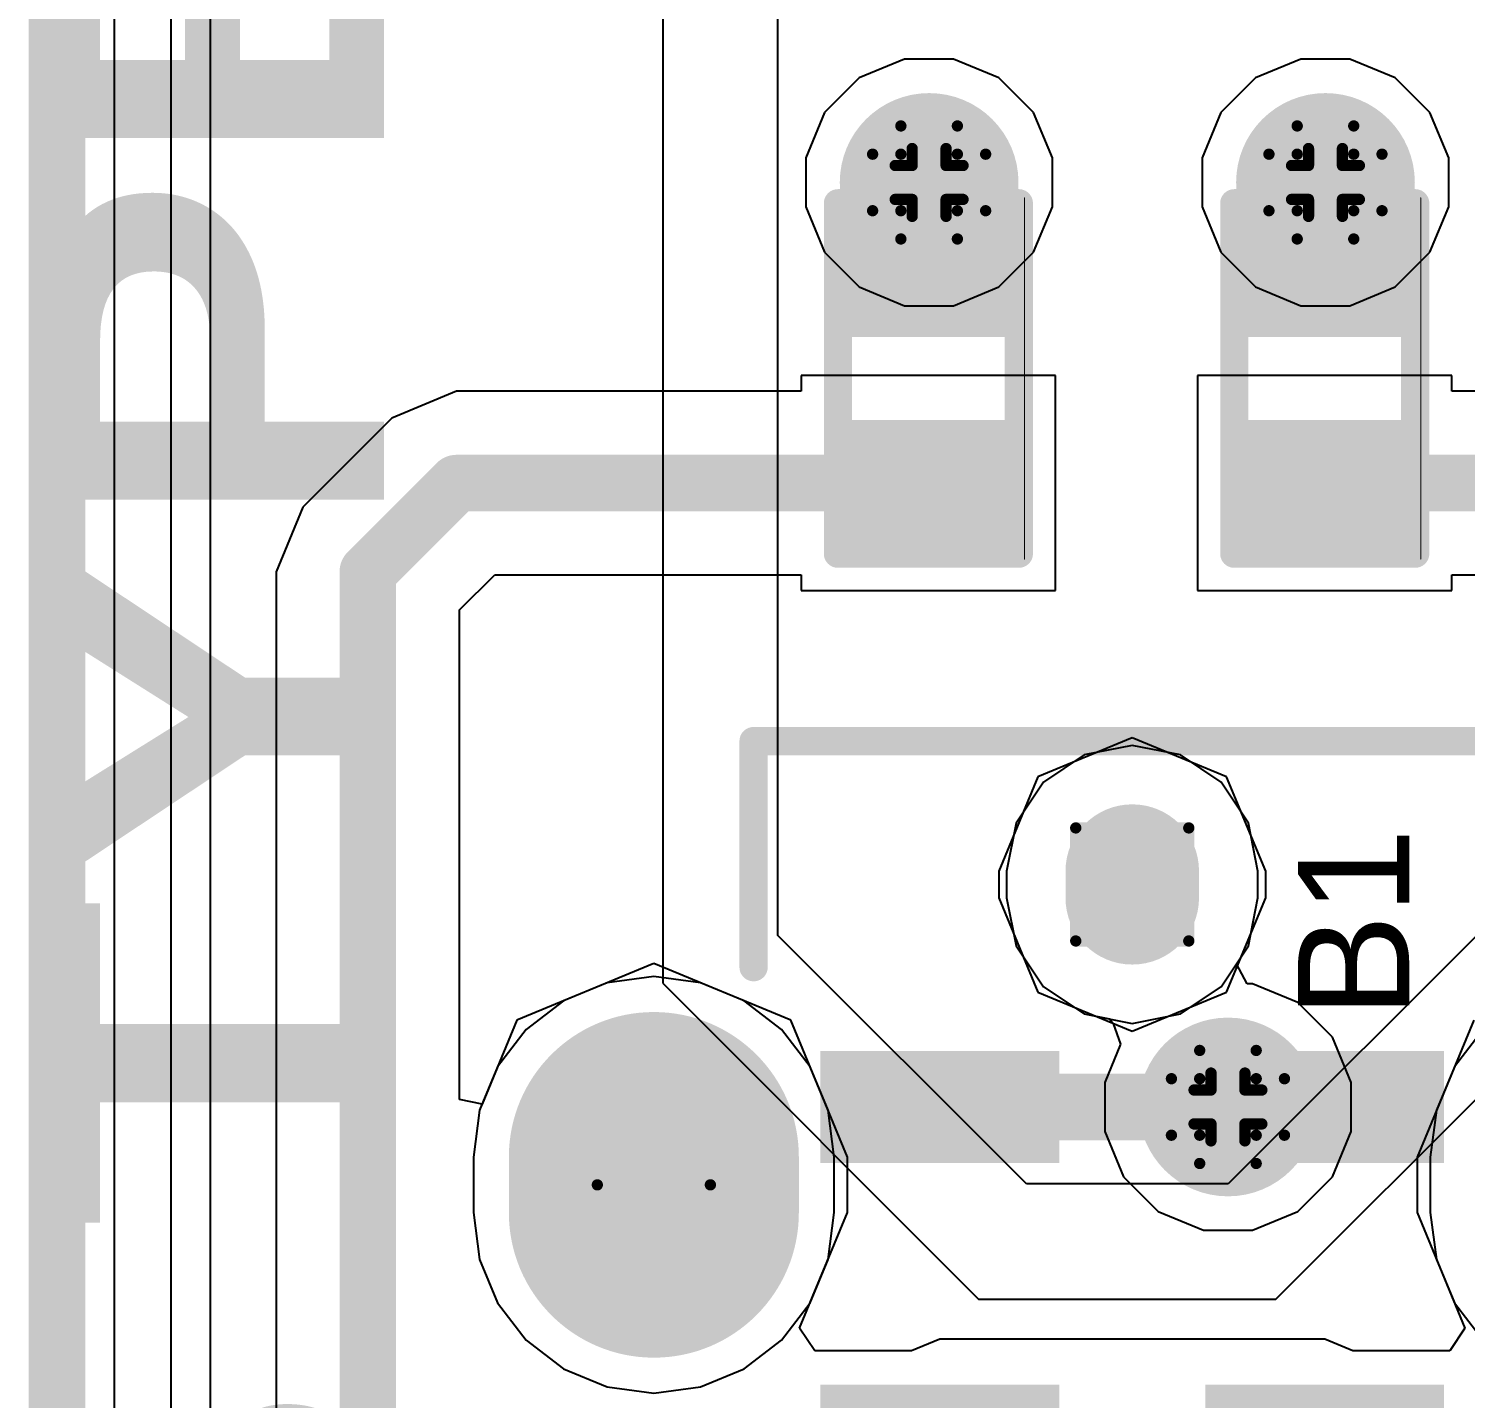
# Model space of a CAD drawing. Header units: inches. Extents: x -4 to 5258, y -4 to 5281.
# Drawn here: x -4.14 to 2.32, y 25.57 to 31.72 of the extents above; entities that cross this region are included whole.
import ezdxf

# ---------------------------------------------------------------- set-up
doc = ezdxf.new("R2010")
doc.units = ezdxf.units.IN
for name, color, linetype in [('Board Outline', 216, 'Continuous'), ('Bottom Layer', 5, 'Continuous'), ('Bottom Solder', 6, 'Continuous'), ('Drill Drawing', 1, 'Continuous'), ('Layer 1', 16, 'Continuous'), ('Layer 2', 76, 'Continuous'), ('Multi-Layer', 9, 'Continuous'), ('Pad Holes', 156, 'Continuous'), ('Top Layer', 1, 'Continuous'), ('Top Overlay', 2, 'Continuous'), ('Top Paste', 8, 'Continuous'), ('Top Solder', 216, 'Continuous'), ('Via Holes', 16, 'Continuous')]:
    doc.layers.add(name, color=color, linetype=linetype)
doc.styles.add('Arial', font='', dxfattribs={"height": 0.2})
doc.styles.add('Arial Black_Bold', font='', dxfattribs={"height": 0.2})
doc.styles.get('Arial').set_extended_font_data('Arial')
doc.styles.get('Arial Black_Bold').set_extended_font_data('Arial Black', bold=True)

# ---------------------------------------------------------------- blocks, each defined once
blk = doc.blocks.new('R___0402_87')
at = {"layer": 'Top Layer'}
for points in [[(-0.6985, -0.3175), (-0.6985, 0.3175), (-0.2413, 0.3175), (-0.2413, -0.3175)], [(0.2413, -0.3175), (0.2413, 0.3175), (0.6985, 0.3175), (0.6985, -0.3175)]]:
    blk.add_hatch(color=1, dxfattribs=at).paths.add_polyline_path(points)
at = {"layer": 'Top Paste'}
for points in [[(-0.6985, -0.3175), (-0.6985, 0.3175), (-0.2413, 0.3175), (-0.2413, -0.3175)], [(0.2413, -0.3175), (0.2413, 0.3175), (0.6985, 0.3175), (0.6985, -0.3175)]]:
    blk.add_hatch(color=8, dxfattribs=at).paths.add_polyline_path(points)
at = {"layer": 'Top Solder'}
for points in [[(-0.7535, -0.3725), (-0.7535, 0.3725), (-0.1863, 0.3725), (-0.1863, -0.3725)], [(0.1863, -0.3725), (0.1863, 0.3725), (0.7535, 0.3725), (0.7535, -0.3725)]]:
    blk.add_hatch(color=216, dxfattribs=at).paths.add_polyline_path(points)
at = {"layer": 'Top Overlay'}
for points in [[(-0.7874, 0.4064, 0.127, 0.127, 0), (-0.7874, -0.4064, 0.127, 0.127, 0)], [(-0.7874, 0.4064, 0.127, 0.127, 0), (0.7874, 0.4064, 0.127, 0.127, 0)], [(0.7874, 0.4064, 0.127, 0.127, 0), (0.7874, -0.4064, 0.127, 0.127, 0)], [(-0.7874, -0.4064, 0.127, 0.127, 0), (0.7874, -0.4064, 0.127, 0.127, 0)], [(-0.8128, -0.4318, 0.00323, 0.00323, 0), (0.8128, -0.4318, 0.00323, 0.00323, 0)]]:
    blk.add_lwpolyline(points, format="xyseb", dxfattribs=at)
for points in [[(-0.8191, 0.4064, 0.0635, 0.0635, 1), (-0.7556, 0.4064, 0.0635, 0.0635, 1)], [(-0.8191, 0.4064, 0.0635, 0.0635, 1), (-0.7556, 0.4064, 0.0635, 0.0635, 1)], [(0.7556, 0.4064, 0.0635, 0.0635, 1), (0.8191, 0.4064, 0.0635, 0.0635, 1)], [(0.7556, 0.4064, 0.0635, 0.0635, 1), (0.8191, 0.4064, 0.0635, 0.0635, 1)], [(-0.8191, -0.4064, 0.0635, 0.0635, 1), (-0.7556, -0.4064, 0.0635, 0.0635, 1)], [(-0.8191, -0.4064, 0.0635, 0.0635, 1), (-0.7556, -0.4064, 0.0635, 0.0635, 1)], [(0.7556, -0.4064, 0.0635, 0.0635, 1), (0.8191, -0.4064, 0.0635, 0.0635, 1)], [(0.7556, -0.4064, 0.0635, 0.0635, 1), (0.8191, -0.4064, 0.0635, 0.0635, 1)], [(-0.8136, -0.4318, 0.00161, 0.00161, 1), (-0.812, -0.4318, 0.00161, 0.00161, 1)], [(0.812, -0.4318, 0.00161, 0.00161, 1), (0.8136, -0.4318, 0.00161, 0.00161, 1)]]:
    blk.add_lwpolyline(points, format="xyseb", close=True, dxfattribs=at)
blk = doc.blocks.new('R___0402_88')
at = {"layer": 'Top Layer'}
for points in [[(-0.6985, -0.3175), (-0.6985, 0.3175), (-0.2413, 0.3175), (-0.2413, -0.3175)], [(0.2413, -0.3175), (0.2413, 0.3175), (0.6985, 0.3175), (0.6985, -0.3175)]]:
    blk.add_hatch(color=1, dxfattribs=at).paths.add_polyline_path(points)
at = {"layer": 'Top Paste'}
for points in [[(-0.6985, -0.3175), (-0.6985, 0.3175), (-0.2413, 0.3175), (-0.2413, -0.3175)], [(0.2413, -0.3175), (0.2413, 0.3175), (0.6985, 0.3175), (0.6985, -0.3175)]]:
    blk.add_hatch(color=8, dxfattribs=at).paths.add_polyline_path(points)
at = {"layer": 'Top Solder'}
for points in [[(-0.7535, -0.3725), (-0.7535, 0.3725), (-0.1863, 0.3725), (-0.1863, -0.3725)], [(0.1863, -0.3725), (0.1863, 0.3725), (0.7535, 0.3725), (0.7535, -0.3725)]]:
    blk.add_hatch(color=216, dxfattribs=at).paths.add_polyline_path(points)
at = {"layer": 'Top Overlay'}
for points in [[(-0.7874, 0.4064, 0.127, 0.127, 0), (-0.7874, -0.4064, 0.127, 0.127, 0)], [(-0.7874, 0.4064, 0.127, 0.127, 0), (0.7874, 0.4064, 0.127, 0.127, 0)], [(0.7874, 0.4064, 0.127, 0.127, 0), (0.7874, -0.4064, 0.127, 0.127, 0)], [(-0.7874, -0.4064, 0.127, 0.127, 0), (0.7874, -0.4064, 0.127, 0.127, 0)], [(-0.8128, -0.4318, 0.00323, 0.00323, 0), (0.8128, -0.4318, 0.00323, 0.00323, 0)]]:
    blk.add_lwpolyline(points, format="xyseb", dxfattribs=at)
for points in [[(-0.8191, 0.4064, 0.0635, 0.0635, 1), (-0.7556, 0.4064, 0.0635, 0.0635, 1)], [(-0.8191, 0.4064, 0.0635, 0.0635, 1), (-0.7556, 0.4064, 0.0635, 0.0635, 1)], [(0.7556, 0.4064, 0.0635, 0.0635, 1), (0.8191, 0.4064, 0.0635, 0.0635, 1)], [(0.7556, 0.4064, 0.0635, 0.0635, 1), (0.8191, 0.4064, 0.0635, 0.0635, 1)], [(-0.8191, -0.4064, 0.0635, 0.0635, 1), (-0.7556, -0.4064, 0.0635, 0.0635, 1)], [(-0.8191, -0.4064, 0.0635, 0.0635, 1), (-0.7556, -0.4064, 0.0635, 0.0635, 1)], [(0.7556, -0.4064, 0.0635, 0.0635, 1), (0.8191, -0.4064, 0.0635, 0.0635, 1)], [(0.7556, -0.4064, 0.0635, 0.0635, 1), (0.8191, -0.4064, 0.0635, 0.0635, 1)], [(-0.8136, -0.4318, 0.00161, 0.00161, 1), (-0.812, -0.4318, 0.00161, 0.00161, 1)], [(0.812, -0.4318, 0.00161, 0.00161, 1), (0.8136, -0.4318, 0.00161, 0.00161, 1)]]:
    blk.add_lwpolyline(points, format="xyseb", close=True, dxfattribs=at)
blk = doc.blocks.new('U263_163N_4BQC65_213')
at = {"layer": 'Bottom Layer'}
h = blk.add_hatch(color=5, dxfattribs=at)
edge = h.paths.add_edge_path()
edge.add_arc((2.275, 2.15), 0.55, 90, 270)
edge.add_line((2.275, 1.6), (2.525, 1.6))
edge.add_arc((2.525, 2.15), 0.55, 270, 450)
edge.add_line((2.525, 2.7), (2.275, 2.7))
at = {"layer": 'Bottom Solder'}
h = blk.add_hatch(color=6, dxfattribs=at)
edge = h.paths.add_edge_path()
edge.add_arc((2.275, 2.15), 0.6516, 90, 270)
edge.add_line((2.275, 1.4984), (2.525, 1.4984))
edge.add_arc((2.525, 2.15), 0.6516, 270, 450)
edge.add_line((2.525, 2.8016), (2.275, 2.8016))
h = blk.add_hatch(color=6, dxfattribs=at)
edge = h.paths.add_edge_path()
edge.add_arc((3.75, 0), 0.1016, 0, 360)
at = {"layer": 'Layer 1'}
h = blk.add_hatch(color=16, dxfattribs=at)
edge = h.paths.add_edge_path()
edge.add_arc((2.275, 2.15), 0.55, 90, 270)
edge.add_line((2.275, 1.6), (2.525, 1.6))
edge.add_arc((2.525, 2.15), 0.55, 270, 450)
edge.add_line((2.525, 2.7), (2.275, 2.7))
at = {"layer": 'Layer 2'}
h = blk.add_hatch(color=76, dxfattribs=at)
edge = h.paths.add_edge_path()
edge.add_arc((2.275, 2.15), 0.55, 90, 270)
edge.add_line((2.275, 1.6), (2.525, 1.6))
edge.add_arc((2.525, 2.15), 0.55, 270, 450)
edge.add_line((2.525, 2.7), (2.275, 2.7))
at = {"layer": 'Multi-Layer'}
h = blk.add_hatch(color=9, dxfattribs=at)
edge = h.paths.add_edge_path()
edge.add_arc((2.275, 2.15), 0.55, 90, 270)
edge.add_line((2.275, 1.6), (2.525, 1.6))
edge.add_arc((2.525, 2.15), 0.55, 270, 450)
edge.add_line((2.525, 2.7), (2.275, 2.7))
at = {"layer": 'Pad Holes'}
h = blk.add_hatch(color=7, dxfattribs=at)
edge = h.paths.add_edge_path()
edge.add_arc((2.275, 2.15), 0.3, 90, 270)
edge.add_line((2.275, 1.85), (2.525, 1.85))
edge.add_arc((2.525, 2.15), 0.3, 270, 450)
edge.add_line((2.525, 2.45), (2.275, 2.45))
h = blk.add_hatch(color=7, dxfattribs=at)
edge = h.paths.add_edge_path()
edge.add_arc((3.69, 0), 0.3, 90, 270)
edge.add_line((3.69, -0.3), (3.81, -0.3))
edge.add_arc((3.81, 0), 0.3, 270, 450)
edge.add_line((3.81, 0.3), (3.69, 0.3))
at = {"layer": 'Top Layer'}
h = blk.add_hatch(color=1, dxfattribs=at)
edge = h.paths.add_edge_path()
edge.add_arc((2.275, 2.15), 0.55, 90, 270)
edge.add_line((2.275, 1.6), (2.525, 1.6))
edge.add_arc((2.525, 2.15), 0.55, 270, 450)
edge.add_line((2.525, 2.7), (2.275, 2.7))
for points in [[(2.6, 0.43), (2.6, 1.3), (2.9, 1.3), (2.9, 0.43)], [(2.9, -0.43), (2.9, -1.3), (2.6, -1.3), (2.6, -0.43)]]:
    blk.add_hatch(color=1, dxfattribs=at).paths.add_polyline_path(points)
at = {"layer": 'Top Paste'}
for points in [[(2.6, 0.43), (2.6, 1.3), (2.9, 1.3), (2.9, 0.43)], [(2.9, -0.43), (2.9, -1.3), (2.6, -1.3), (2.6, -0.43)]]:
    blk.add_hatch(color=8, dxfattribs=at).paths.add_polyline_path(points)
at = {"layer": 'Top Solder'}
h = blk.add_hatch(color=216, dxfattribs=at)
edge = h.paths.add_edge_path()
edge.add_arc((2.275, 2.15), 0.6516, 90, 270)
edge.add_line((2.275, 1.4984), (2.525, 1.4984))
edge.add_arc((2.525, 2.15), 0.6516, 270, 450)
edge.add_line((2.525, 2.8016), (2.275, 2.8016))
for points in [[(0.9984, 0.3284), (0.9984, 1.4016), (1.5016, 1.4016), (1.5016, 0.3284)], [(2.4984, 0.3284), (2.4984, 1.4016), (3.0016, 1.4016), (3.0016, 0.3284)], [(1.5016, -0.3284), (1.5016, -1.4016), (0.9984, -1.4016), (0.9984, -0.3284)], [(3.0016, -0.3284), (3.0016, -1.4016), (2.4984, -1.4016), (2.4984, -0.3284)]]:
    blk.add_hatch(color=216, dxfattribs=at).paths.add_polyline_path(points)
h = blk.add_hatch(color=216, dxfattribs=at)
edge = h.paths.add_edge_path()
edge.add_arc((3.75, 0), 0.1016, 0, 360)
at = {"layer": 'Top Overlay'}
for points in [[(3.3782, 1.7018, 0.127, 0.127, 0), (4.3942, 1.7018, 0.127, 0.127, 0)], [(4.3942, 1.7018, 0.127, 0.127, 0), (4.3942, -1.7018, 0.127, 0.127, 0)]]:
    blk.add_lwpolyline(points, format="xyseb", dxfattribs=at)
for points in [[(3.3464, 1.7018, 0.0635, 0.0635, 1), (3.4099, 1.7018, 0.0635, 0.0635, 1)], [(4.3624, 1.7018, 0.0635, 0.0635, 1), (4.4259, 1.7018, 0.0635, 0.0635, 1)], [(4.3624, 1.7018, 0.0635, 0.0635, 1), (4.4259, 1.7018, 0.0635, 0.0635, 1)]]:
    blk.add_lwpolyline(points, format="xyseb", close=True, dxfattribs=at)
at = {"layer": 'Top Overlay', "style": 'Arial'}
blk.add_text('B1', height=0.5, dxfattribs=at).set_placement((3.1496, -1.2446))

msp = doc.modelspace()

# ---------------------------------------------------------------- hatches: boundary and pattern name
at = {"layer": 'Bottom Layer'}
h = msp.add_hatch(color=5, dxfattribs=at)
edge = h.paths.add_edge_path()
edge.add_arc((-0.0899, 31.0324), 0.3, 0, 360)
h = msp.add_hatch(color=5, dxfattribs=at)
edge = h.paths.add_edge_path()
edge.add_arc((1.6913, 31.0324), 0.3, 0, 360)
h = msp.add_hatch(color=5, dxfattribs=at)
edge = h.paths.add_edge_path()
edge.add_arc((1.253, 26.8777), 0.3, 0, 360)
at = {"layer": 'Bottom Solder'}
h = msp.add_hatch(color=6, dxfattribs=at)
edge = h.paths.add_edge_path()
edge.add_arc((-0.0899, 31.0324), 0.4016, 0, 360)
h = msp.add_hatch(color=6, dxfattribs=at)
edge = h.paths.add_edge_path()
edge.add_arc((1.6913, 31.0324), 0.4016, 0, 360)
h = msp.add_hatch(color=6, dxfattribs=at)
edge = h.paths.add_edge_path()
edge.add_arc((1.253, 26.8777), 0.4016, 0, 360)
at = {"layer": 'Layer 1'}
h = msp.add_hatch(color=16, dxfattribs=at)
edge = h.paths.add_edge_path()
edge.add_arc((-0.0899, 31.0324), 0.3, 0, 360)
h = msp.add_hatch(color=16, dxfattribs=at)
edge = h.paths.add_edge_path()
edge.add_arc((1.6913, 31.0324), 0.3, 0, 360)
h = msp.add_hatch(color=16, dxfattribs=at)
edge = h.paths.add_edge_path()
edge.add_arc((1.253, 26.8777), 0.3, 0, 360)
at = {"layer": 'Layer 2'}
h = msp.add_hatch(color=76, dxfattribs=at)
edge = h.paths.add_edge_path()
edge.add_arc((-0.0899, 31.0324), 0.3, 0, 360)
h = msp.add_hatch(color=76, dxfattribs=at)
edge = h.paths.add_edge_path()
edge.add_arc((1.6913, 31.0324), 0.3, 0, 360)
h = msp.add_hatch(color=76, dxfattribs=at)
edge = h.paths.add_edge_path()
edge.add_arc((1.253, 26.8777), 0.3, 0, 360)
at = {"layer": 'Top Layer'}
h = msp.add_hatch(color=1, dxfattribs=at)
edge = h.paths.add_edge_path()
edge.add_arc((-0.0899, 31.0324), 0.3, 0, 360)
h = msp.add_hatch(color=1, dxfattribs=at)
edge = h.paths.add_edge_path()
edge.add_arc((1.6913, 31.0324), 0.3, 0, 360)
for points in [[(-0.3906, 30.5076), (0.2115, 30.5076), (0.2115, 31.0324), (-0.3906, 31.0324)], [(1.3906, 30.5076), (1.9927, 30.5076), (1.9927, 31.0324), (1.3906, 31.0324)], [(-0.477, 26.7277), (2.123, 26.7277), (2.123, 27.0277), (-0.477, 27.0277)]]:
    msp.add_hatch(color=1, dxfattribs=at).paths.add_polyline_path(points)
h = msp.add_hatch(color=1, dxfattribs=at)
edge = h.paths.add_edge_path()
edge.add_arc((1.253, 26.8777), 0.3, 0, 360)
at = {"layer": 'Top Solder'}
h = msp.add_hatch(color=216, dxfattribs=at)
edge = h.paths.add_edge_path()
edge.add_arc((-0.0899, 31.0324), 0.4016, 0, 360)
h = msp.add_hatch(color=216, dxfattribs=at)
edge = h.paths.add_edge_path()
edge.add_arc((1.6913, 31.0324), 0.4016, 0, 360)
h = msp.add_hatch(color=216, dxfattribs=at)
edge = h.paths.add_edge_path()
edge.add_arc((1.253, 26.8777), 0.4016, 0, 360)
at = {"layer": 'Via Holes'}
h = msp.add_hatch(color=7, dxfattribs=at)
edge = h.paths.add_edge_path()
edge.add_arc((-0.0899, 31.0324), 0.15, 0, 360)
h = msp.add_hatch(color=7, dxfattribs=at)
edge = h.paths.add_edge_path()
edge.add_arc((1.6913, 31.0324), 0.15, 0, 360)
h = msp.add_hatch(color=7, dxfattribs=at)
edge = h.paths.add_edge_path()
edge.add_arc((1.253, 26.8777), 0.15, 0, 360)

# ---------------------------------------------------------------- linework, layer by layer
at = {"layer": 'Board Outline'}
msp.add_lwpolyline([(-4.0093, -3.9907, 0.254, 0.254, 0), (-4.0093, 106.0093, 0.254, 0.254, 0)], format="xyseb", dxfattribs=at)
at = {"layer": 'Bottom Layer'}
for p, q in [((-3.319, 23.7728), (-3.319, 98.31)), ((0.823, 28.5025), (0.6068, 28.4595)), ((1.0391, 28.4595), (0.823, 28.5025)), ((0.6068, 28.4595), (0.4236, 28.3371)), ((1.2224, 28.3371), (1.0391, 28.4595)), ((0.4236, 28.3371), (0.3011, 28.1538)), ((1.3448, 28.1538), (1.2224, 28.3371)), ((0.3011, 28.1538), (0.2581, 27.9377)), ((1.3878, 27.9377), (1.3448, 28.1538)), ((0.2581, 27.9377), (0.2581, 27.8177)), ((1.3878, 27.8177), (1.3878, 27.9377)), ((0.2581, 27.8177), (0.3011, 27.6015)), ((1.3448, 27.6015), (1.3878, 27.8177)), ((0.3011, 27.6015), (0.4236, 27.4183)), ((1.2224, 27.4183), (1.3448, 27.6015)), ((-1.327, 27.4636), (-1.5369, 27.436)), ((-1.1171, 27.436), (-1.327, 27.4636)), ((-1.5369, 27.436), (-1.7325, 27.355)), ((-0.9216, 27.355), (-1.1171, 27.436)), ((0.4236, 27.4183), (0.6068, 27.2958)), ((1.0391, 27.2958), (1.2224, 27.4183)), ((-1.7325, 27.355), (-1.9004, 27.2261)), ((-0.7536, 27.2261), (-0.9216, 27.355)), ((0.6068, 27.2958), (0.823, 27.2528)), ((0.823, 27.2528), (1.0391, 27.2958)), ((-1.9004, 27.2261), (-2.0293, 27.0581)), ((-0.6247, 27.0581), (-0.7536, 27.2261)), ((2.3996, 27.2261), (2.2707, 27.0581)), ((-2.0293, 27.0581), (-2.1103, 26.8626)), ((-0.5437, 26.8626), (-0.6247, 27.0581)), ((2.2707, 27.0581), (2.1897, 26.8626)), ((-2.1103, 26.8626), (-2.138, 26.6527)), ((-0.5161, 26.6527), (-0.5437, 26.8626)), ((2.1897, 26.8626), (2.162, 26.6527)), ((-2.138, 26.6527), (-2.138, 26.4027)), ((-0.5161, 26.4027), (-0.5161, 26.6527)), ((2.162, 26.6527), (2.162, 26.4027)), ((-2.138, 26.4027), (-2.1103, 26.1928)), ((-0.5437, 26.1928), (-0.5161, 26.4027)), ((2.162, 26.4027), (2.1897, 26.1928)), ((-2.1103, 26.1928), (-2.0293, 25.9972)), ((-0.6247, 25.9972), (-0.5437, 26.1928)), ((2.1897, 26.1928), (2.2707, 25.9972)), ((-2.0293, 25.9972), (-1.9004, 25.8293)), ((-0.7536, 25.8293), (-0.6247, 25.9972)), ((2.2707, 25.9972), (2.3996, 25.8293)), ((-1.9004, 25.8293), (-1.7325, 25.7004)), ((-0.9216, 25.7004), (-0.7536, 25.8293)), ((-1.7325, 25.7004), (-1.5369, 25.6194)), ((-1.1171, 25.6194), (-0.9216, 25.7004)), ((-1.5369, 25.6194), (-1.327, 25.5917)), ((-1.327, 25.5917), (-1.1171, 25.6194))]:
    msp.add_line(p, q, dxfattribs=at)
at = {"layer": 'Drill Drawing'}
for points in [[(-0.2169, 31.1594, 0.0508, 0.0508, 0), (-0.2169, 31.2864, 0.0508, 0.0508, 0)], [(-0.2169, 31.2864, 0.0508, 0.0508, 0), (0.0371, 31.2864, 0.0508, 0.0508, 0)], [(0.0371, 31.1594, 0.0508, 0.0508, 0), (0.0371, 31.2864, 0.0508, 0.0508, 0)], [(1.5643, 31.1594, 0.0508, 0.0508, 0), (1.5643, 31.2864, 0.0508, 0.0508, 0)], [(1.5643, 31.2864, 0.0508, 0.0508, 0), (1.8183, 31.2864, 0.0508, 0.0508, 0)], [(1.8183, 31.1594, 0.0508, 0.0508, 0), (1.8183, 31.2864, 0.0508, 0.0508, 0)], [(-0.3439, 30.9054, 0.0508, 0.0508, 0), (-0.3439, 31.1594, 0.0508, 0.0508, 0)], [(-0.3439, 31.1594, 0.0508, 0.0508, 0), (-0.2169, 31.1594, 0.0508, 0.0508, 0)], [(-0.1661, 31.1086, 0.0508, 0.0508, 0), (-0.1661, 31.1848, 0.0508, 0.0508, 0)], [(-0.1661, 31.1848, 0.0508, 0.0508, 0), (-0.0137, 31.1848, 0.0508, 0.0508, 0)], [(-0.0137, 31.1086, 0.0508, 0.0508, 0), (-0.0137, 31.1848, 0.0508, 0.0508, 0)], [(0.0371, 31.1594, 0.0508, 0.0508, 0), (0.1641, 31.1594, 0.0508, 0.0508, 0)], [(0.1641, 30.9054, 0.0508, 0.0508, 0), (0.1641, 31.1594, 0.0508, 0.0508, 0)], [(1.4373, 30.9054, 0.0508, 0.0508, 0), (1.4373, 31.1594, 0.0508, 0.0508, 0)], [(1.4373, 31.1594, 0.0508, 0.0508, 0), (1.5643, 31.1594, 0.0508, 0.0508, 0)], [(1.6151, 31.1086, 0.0508, 0.0508, 0), (1.6151, 31.1848, 0.0508, 0.0508, 0)], [(1.6151, 31.1848, 0.0508, 0.0508, 0), (1.7675, 31.1848, 0.0508, 0.0508, 0)], [(1.7675, 31.1086, 0.0508, 0.0508, 0), (1.7675, 31.1848, 0.0508, 0.0508, 0)], [(1.8183, 31.1594, 0.0508, 0.0508, 0), (1.9453, 31.1594, 0.0508, 0.0508, 0)], [(1.9453, 30.9054, 0.0508, 0.0508, 0), (1.9453, 31.1594, 0.0508, 0.0508, 0)], [(-0.2423, 30.9562, 0.0508, 0.0508, 0), (-0.2423, 31.1086, 0.0508, 0.0508, 0)], [(-0.2423, 31.1086, 0.0508, 0.0508, 0), (-0.1661, 31.1086, 0.0508, 0.0508, 0)], [(-0.0137, 31.1086, 0.0508, 0.0508, 0), (0.0625, 31.1086, 0.0508, 0.0508, 0)], [(0.0625, 30.9562, 0.0508, 0.0508, 0), (0.0625, 31.1086, 0.0508, 0.0508, 0)], [(1.5389, 30.9562, 0.0508, 0.0508, 0), (1.5389, 31.1086, 0.0508, 0.0508, 0)], [(1.5389, 31.1086, 0.0508, 0.0508, 0), (1.6151, 31.1086, 0.0508, 0.0508, 0)], [(1.7675, 31.1086, 0.0508, 0.0508, 0), (1.8437, 31.1086, 0.0508, 0.0508, 0)], [(1.8437, 30.9562, 0.0508, 0.0508, 0), (1.8437, 31.1086, 0.0508, 0.0508, 0)], [(-0.3439, 30.9054, 0.0508, 0.0508, 0), (-0.2169, 30.9054, 0.0508, 0.0508, 0)], [(-0.2423, 30.9562, 0.0508, 0.0508, 0), (-0.1661, 30.9562, 0.0508, 0.0508, 0)], [(-0.2169, 30.7784, 0.0508, 0.0508, 0), (-0.2169, 30.9054, 0.0508, 0.0508, 0)], [(-0.1661, 30.88, 0.0508, 0.0508, 0), (-0.1661, 30.9562, 0.0508, 0.0508, 0)], [(-0.0137, 30.9562, 0.0508, 0.0508, 0), (0.0625, 30.9562, 0.0508, 0.0508, 0)], [(-0.0137, 30.88, 0.0508, 0.0508, 0), (-0.0137, 30.9562, 0.0508, 0.0508, 0)], [(0.0371, 30.9054, 0.0508, 0.0508, 0), (0.1641, 30.9054, 0.0508, 0.0508, 0)], [(0.0371, 30.7784, 0.0508, 0.0508, 0), (0.0371, 30.9054, 0.0508, 0.0508, 0)], [(1.4373, 30.9054, 0.0508, 0.0508, 0), (1.5643, 30.9054, 0.0508, 0.0508, 0)], [(1.5389, 30.9562, 0.0508, 0.0508, 0), (1.6151, 30.9562, 0.0508, 0.0508, 0)], [(1.5643, 30.7784, 0.0508, 0.0508, 0), (1.5643, 30.9054, 0.0508, 0.0508, 0)], [(1.6151, 30.88, 0.0508, 0.0508, 0), (1.6151, 30.9562, 0.0508, 0.0508, 0)], [(1.7675, 30.9562, 0.0508, 0.0508, 0), (1.8437, 30.9562, 0.0508, 0.0508, 0)], [(1.7675, 30.88, 0.0508, 0.0508, 0), (1.7675, 30.9562, 0.0508, 0.0508, 0)], [(1.8183, 30.9054, 0.0508, 0.0508, 0), (1.9453, 30.9054, 0.0508, 0.0508, 0)], [(1.8183, 30.7784, 0.0508, 0.0508, 0), (1.8183, 30.9054, 0.0508, 0.0508, 0)], [(-0.1661, 30.88, 0.0508, 0.0508, 0), (-0.0137, 30.88, 0.0508, 0.0508, 0)], [(1.6151, 30.88, 0.0508, 0.0508, 0), (1.7675, 30.88, 0.0508, 0.0508, 0)], [(-0.2169, 30.7784, 0.0508, 0.0508, 0), (0.0371, 30.7784, 0.0508, 0.0508, 0)], [(1.5643, 30.7784, 0.0508, 0.0508, 0), (1.8183, 30.7784, 0.0508, 0.0508, 0)], [(0.569, 28.1317, 0.0508, 0.0508, 0), (1.077, 28.1317, 0.0508, 0.0508, 0)], [(0.569, 27.6237, 0.0508, 0.0508, 0), (0.569, 28.1317, 0.0508, 0.0508, 0)], [(1.077, 27.6237, 0.0508, 0.0508, 0), (1.077, 28.1317, 0.0508, 0.0508, 0)], [(0.569, 27.6237, 0.0508, 0.0508, 0), (1.077, 27.6237, 0.0508, 0.0508, 0)], [(1.126, 27.0047, 0.0508, 0.0508, 0), (1.126, 27.1317, 0.0508, 0.0508, 0)], [(1.126, 27.1317, 0.0508, 0.0508, 0), (1.38, 27.1317, 0.0508, 0.0508, 0)], [(1.38, 27.0047, 0.0508, 0.0508, 0), (1.38, 27.1317, 0.0508, 0.0508, 0)], [(1.1768, 26.9539, 0.0508, 0.0508, 0), (1.1768, 27.0301, 0.0508, 0.0508, 0)], [(1.1768, 27.0301, 0.0508, 0.0508, 0), (1.3292, 27.0301, 0.0508, 0.0508, 0)], [(1.3292, 26.9539, 0.0508, 0.0508, 0), (1.3292, 27.0301, 0.0508, 0.0508, 0)], [(0.999, 26.7507, 0.0508, 0.0508, 0), (0.999, 27.0047, 0.0508, 0.0508, 0)], [(0.999, 27.0047, 0.0508, 0.0508, 0), (1.126, 27.0047, 0.0508, 0.0508, 0)], [(1.38, 27.0047, 0.0508, 0.0508, 0), (1.507, 27.0047, 0.0508, 0.0508, 0)], [(1.507, 26.7507, 0.0508, 0.0508, 0), (1.507, 27.0047, 0.0508, 0.0508, 0)], [(1.1006, 26.8015, 0.0508, 0.0508, 0), (1.1006, 26.9539, 0.0508, 0.0508, 0)], [(1.1006, 26.9539, 0.0508, 0.0508, 0), (1.1768, 26.9539, 0.0508, 0.0508, 0)], [(1.3292, 26.9539, 0.0508, 0.0508, 0), (1.4054, 26.9539, 0.0508, 0.0508, 0)], [(1.4054, 26.8015, 0.0508, 0.0508, 0), (1.4054, 26.9539, 0.0508, 0.0508, 0)], [(1.1006, 26.8015, 0.0508, 0.0508, 0), (1.1768, 26.8015, 0.0508, 0.0508, 0)], [(1.1768, 26.7253, 0.0508, 0.0508, 0), (1.1768, 26.8015, 0.0508, 0.0508, 0)], [(1.3292, 26.8015, 0.0508, 0.0508, 0), (1.4054, 26.8015, 0.0508, 0.0508, 0)], [(1.3292, 26.7253, 0.0508, 0.0508, 0), (1.3292, 26.8015, 0.0508, 0.0508, 0)], [(0.999, 26.7507, 0.0508, 0.0508, 0), (1.126, 26.7507, 0.0508, 0.0508, 0)], [(1.126, 26.6237, 0.0508, 0.0508, 0), (1.126, 26.7507, 0.0508, 0.0508, 0)], [(1.1768, 26.7253, 0.0508, 0.0508, 0), (1.3292, 26.7253, 0.0508, 0.0508, 0)], [(1.38, 26.7507, 0.0508, 0.0508, 0), (1.507, 26.7507, 0.0508, 0.0508, 0)], [(1.38, 26.6237, 0.0508, 0.0508, 0), (1.38, 26.7507, 0.0508, 0.0508, 0)], [(1.126, 26.6237, 0.0508, 0.0508, 0), (1.38, 26.6237, 0.0508, 0.0508, 0)]]:
    msp.add_lwpolyline(points, format="xyseb", dxfattribs=at)
for points in [[(-0.2296, 31.2864, 0.0254, 0.0254, 1), (-0.2042, 31.2864, 0.0254, 0.0254, 1)], [(-0.2296, 31.2864, 0.0254, 0.0254, 1), (-0.2042, 31.2864, 0.0254, 0.0254, 1)], [(0.0244, 31.2864, 0.0254, 0.0254, 1), (0.0498, 31.2864, 0.0254, 0.0254, 1)], [(0.0244, 31.2864, 0.0254, 0.0254, 1), (0.0498, 31.2864, 0.0254, 0.0254, 1)], [(1.5516, 31.2864, 0.0254, 0.0254, 1), (1.577, 31.2864, 0.0254, 0.0254, 1)], [(1.5516, 31.2864, 0.0254, 0.0254, 1), (1.577, 31.2864, 0.0254, 0.0254, 1)], [(1.8056, 31.2864, 0.0254, 0.0254, 1), (1.831, 31.2864, 0.0254, 0.0254, 1)], [(1.8056, 31.2864, 0.0254, 0.0254, 1), (1.831, 31.2864, 0.0254, 0.0254, 1)], [(-0.3566, 31.1594, 0.0254, 0.0254, 1), (-0.3312, 31.1594, 0.0254, 0.0254, 1)], [(-0.3566, 31.1594, 0.0254, 0.0254, 1), (-0.3312, 31.1594, 0.0254, 0.0254, 1)], [(-0.2296, 31.1594, 0.0254, 0.0254, 1), (-0.2042, 31.1594, 0.0254, 0.0254, 1)], [(-0.2296, 31.1594, 0.0254, 0.0254, 1), (-0.2042, 31.1594, 0.0254, 0.0254, 1)], [(-0.1788, 31.1848, 0.0254, 0.0254, 1), (-0.1534, 31.1848, 0.0254, 0.0254, 1)], [(-0.1788, 31.1848, 0.0254, 0.0254, 1), (-0.1534, 31.1848, 0.0254, 0.0254, 1)], [(-0.0264, 31.1848, 0.0254, 0.0254, 1), (-0.001, 31.1848, 0.0254, 0.0254, 1)], [(-0.0264, 31.1848, 0.0254, 0.0254, 1), (-0.001, 31.1848, 0.0254, 0.0254, 1)], [(0.0244, 31.1594, 0.0254, 0.0254, 1), (0.0498, 31.1594, 0.0254, 0.0254, 1)], [(0.0244, 31.1594, 0.0254, 0.0254, 1), (0.0498, 31.1594, 0.0254, 0.0254, 1)], [(0.1514, 31.1594, 0.0254, 0.0254, 1), (0.1768, 31.1594, 0.0254, 0.0254, 1)], [(0.1514, 31.1594, 0.0254, 0.0254, 1), (0.1768, 31.1594, 0.0254, 0.0254, 1)], [(1.4246, 31.1594, 0.0254, 0.0254, 1), (1.45, 31.1594, 0.0254, 0.0254, 1)], [(1.4246, 31.1594, 0.0254, 0.0254, 1), (1.45, 31.1594, 0.0254, 0.0254, 1)], [(1.5516, 31.1594, 0.0254, 0.0254, 1), (1.577, 31.1594, 0.0254, 0.0254, 1)], [(1.5516, 31.1594, 0.0254, 0.0254, 1), (1.577, 31.1594, 0.0254, 0.0254, 1)], [(1.6024, 31.1848, 0.0254, 0.0254, 1), (1.6278, 31.1848, 0.0254, 0.0254, 1)], [(1.6024, 31.1848, 0.0254, 0.0254, 1), (1.6278, 31.1848, 0.0254, 0.0254, 1)], [(1.7548, 31.1848, 0.0254, 0.0254, 1), (1.7802, 31.1848, 0.0254, 0.0254, 1)], [(1.7548, 31.1848, 0.0254, 0.0254, 1), (1.7802, 31.1848, 0.0254, 0.0254, 1)], [(1.8056, 31.1594, 0.0254, 0.0254, 1), (1.831, 31.1594, 0.0254, 0.0254, 1)], [(1.8056, 31.1594, 0.0254, 0.0254, 1), (1.831, 31.1594, 0.0254, 0.0254, 1)], [(1.9326, 31.1594, 0.0254, 0.0254, 1), (1.958, 31.1594, 0.0254, 0.0254, 1)], [(1.9326, 31.1594, 0.0254, 0.0254, 1), (1.958, 31.1594, 0.0254, 0.0254, 1)], [(-0.255, 31.1086, 0.0254, 0.0254, 1), (-0.2296, 31.1086, 0.0254, 0.0254, 1)], [(-0.255, 31.1086, 0.0254, 0.0254, 1), (-0.2296, 31.1086, 0.0254, 0.0254, 1)], [(-0.1788, 31.1086, 0.0254, 0.0254, 1), (-0.1534, 31.1086, 0.0254, 0.0254, 1)], [(-0.1788, 31.1086, 0.0254, 0.0254, 1), (-0.1534, 31.1086, 0.0254, 0.0254, 1)], [(-0.0264, 31.1086, 0.0254, 0.0254, 1), (-0.001, 31.1086, 0.0254, 0.0254, 1)], [(-0.0264, 31.1086, 0.0254, 0.0254, 1), (-0.001, 31.1086, 0.0254, 0.0254, 1)], [(0.0498, 31.1086, 0.0254, 0.0254, 1), (0.0752, 31.1086, 0.0254, 0.0254, 1)], [(0.0498, 31.1086, 0.0254, 0.0254, 1), (0.0752, 31.1086, 0.0254, 0.0254, 1)], [(1.5262, 31.1086, 0.0254, 0.0254, 1), (1.5516, 31.1086, 0.0254, 0.0254, 1)], [(1.5262, 31.1086, 0.0254, 0.0254, 1), (1.5516, 31.1086, 0.0254, 0.0254, 1)], [(1.6024, 31.1086, 0.0254, 0.0254, 1), (1.6278, 31.1086, 0.0254, 0.0254, 1)], [(1.6024, 31.1086, 0.0254, 0.0254, 1), (1.6278, 31.1086, 0.0254, 0.0254, 1)], [(1.7548, 31.1086, 0.0254, 0.0254, 1), (1.7802, 31.1086, 0.0254, 0.0254, 1)], [(1.7548, 31.1086, 0.0254, 0.0254, 1), (1.7802, 31.1086, 0.0254, 0.0254, 1)], [(1.831, 31.1086, 0.0254, 0.0254, 1), (1.8564, 31.1086, 0.0254, 0.0254, 1)], [(1.831, 31.1086, 0.0254, 0.0254, 1), (1.8564, 31.1086, 0.0254, 0.0254, 1)], [(-0.3566, 30.9054, 0.0254, 0.0254, 1), (-0.3312, 30.9054, 0.0254, 0.0254, 1)], [(-0.3566, 30.9054, 0.0254, 0.0254, 1), (-0.3312, 30.9054, 0.0254, 0.0254, 1)], [(-0.255, 30.9562, 0.0254, 0.0254, 1), (-0.2296, 30.9562, 0.0254, 0.0254, 1)], [(-0.255, 30.9562, 0.0254, 0.0254, 1), (-0.2296, 30.9562, 0.0254, 0.0254, 1)], [(-0.2296, 30.9054, 0.0254, 0.0254, 1), (-0.2042, 30.9054, 0.0254, 0.0254, 1)], [(-0.2296, 30.9054, 0.0254, 0.0254, 1), (-0.2042, 30.9054, 0.0254, 0.0254, 1)], [(-0.1788, 30.9562, 0.0254, 0.0254, 1), (-0.1534, 30.9562, 0.0254, 0.0254, 1)], [(-0.1788, 30.9562, 0.0254, 0.0254, 1), (-0.1534, 30.9562, 0.0254, 0.0254, 1)], [(-0.0264, 30.9562, 0.0254, 0.0254, 1), (-0.001, 30.9562, 0.0254, 0.0254, 1)], [(-0.0264, 30.9562, 0.0254, 0.0254, 1), (-0.001, 30.9562, 0.0254, 0.0254, 1)], [(0.0244, 30.9054, 0.0254, 0.0254, 1), (0.0498, 30.9054, 0.0254, 0.0254, 1)], [(0.0244, 30.9054, 0.0254, 0.0254, 1), (0.0498, 30.9054, 0.0254, 0.0254, 1)], [(0.0498, 30.9562, 0.0254, 0.0254, 1), (0.0752, 30.9562, 0.0254, 0.0254, 1)], [(0.0498, 30.9562, 0.0254, 0.0254, 1), (0.0752, 30.9562, 0.0254, 0.0254, 1)], [(0.1514, 30.9054, 0.0254, 0.0254, 1), (0.1768, 30.9054, 0.0254, 0.0254, 1)], [(0.1514, 30.9054, 0.0254, 0.0254, 1), (0.1768, 30.9054, 0.0254, 0.0254, 1)], [(1.4246, 30.9054, 0.0254, 0.0254, 1), (1.45, 30.9054, 0.0254, 0.0254, 1)], [(1.4246, 30.9054, 0.0254, 0.0254, 1), (1.45, 30.9054, 0.0254, 0.0254, 1)], [(1.5262, 30.9562, 0.0254, 0.0254, 1), (1.5516, 30.9562, 0.0254, 0.0254, 1)], [(1.5262, 30.9562, 0.0254, 0.0254, 1), (1.5516, 30.9562, 0.0254, 0.0254, 1)], [(1.5516, 30.9054, 0.0254, 0.0254, 1), (1.577, 30.9054, 0.0254, 0.0254, 1)], [(1.5516, 30.9054, 0.0254, 0.0254, 1), (1.577, 30.9054, 0.0254, 0.0254, 1)], [(1.6024, 30.9562, 0.0254, 0.0254, 1), (1.6278, 30.9562, 0.0254, 0.0254, 1)], [(1.6024, 30.9562, 0.0254, 0.0254, 1), (1.6278, 30.9562, 0.0254, 0.0254, 1)], [(1.7548, 30.9562, 0.0254, 0.0254, 1), (1.7802, 30.9562, 0.0254, 0.0254, 1)], [(1.7548, 30.9562, 0.0254, 0.0254, 1), (1.7802, 30.9562, 0.0254, 0.0254, 1)], [(1.8056, 30.9054, 0.0254, 0.0254, 1), (1.831, 30.9054, 0.0254, 0.0254, 1)], [(1.8056, 30.9054, 0.0254, 0.0254, 1), (1.831, 30.9054, 0.0254, 0.0254, 1)], [(1.831, 30.9562, 0.0254, 0.0254, 1), (1.8564, 30.9562, 0.0254, 0.0254, 1)], [(1.831, 30.9562, 0.0254, 0.0254, 1), (1.8564, 30.9562, 0.0254, 0.0254, 1)], [(1.9326, 30.9054, 0.0254, 0.0254, 1), (1.958, 30.9054, 0.0254, 0.0254, 1)], [(1.9326, 30.9054, 0.0254, 0.0254, 1), (1.958, 30.9054, 0.0254, 0.0254, 1)], [(-0.1788, 30.88, 0.0254, 0.0254, 1), (-0.1534, 30.88, 0.0254, 0.0254, 1)], [(-0.1788, 30.88, 0.0254, 0.0254, 1), (-0.1534, 30.88, 0.0254, 0.0254, 1)], [(-0.0264, 30.88, 0.0254, 0.0254, 1), (-0.001, 30.88, 0.0254, 0.0254, 1)], [(-0.0264, 30.88, 0.0254, 0.0254, 1), (-0.001, 30.88, 0.0254, 0.0254, 1)], [(1.6024, 30.88, 0.0254, 0.0254, 1), (1.6278, 30.88, 0.0254, 0.0254, 1)], [(1.6024, 30.88, 0.0254, 0.0254, 1), (1.6278, 30.88, 0.0254, 0.0254, 1)], [(1.7548, 30.88, 0.0254, 0.0254, 1), (1.7802, 30.88, 0.0254, 0.0254, 1)], [(1.7548, 30.88, 0.0254, 0.0254, 1), (1.7802, 30.88, 0.0254, 0.0254, 1)], [(-0.2296, 30.7784, 0.0254, 0.0254, 1), (-0.2042, 30.7784, 0.0254, 0.0254, 1)], [(-0.2296, 30.7784, 0.0254, 0.0254, 1), (-0.2042, 30.7784, 0.0254, 0.0254, 1)], [(0.0244, 30.7784, 0.0254, 0.0254, 1), (0.0498, 30.7784, 0.0254, 0.0254, 1)], [(0.0244, 30.7784, 0.0254, 0.0254, 1), (0.0498, 30.7784, 0.0254, 0.0254, 1)], [(1.5516, 30.7784, 0.0254, 0.0254, 1), (1.577, 30.7784, 0.0254, 0.0254, 1)], [(1.5516, 30.7784, 0.0254, 0.0254, 1), (1.577, 30.7784, 0.0254, 0.0254, 1)], [(1.8056, 30.7784, 0.0254, 0.0254, 1), (1.831, 30.7784, 0.0254, 0.0254, 1)], [(1.8056, 30.7784, 0.0254, 0.0254, 1), (1.831, 30.7784, 0.0254, 0.0254, 1)], [(0.5563, 28.1317, 0.0254, 0.0254, 1), (0.5817, 28.1317, 0.0254, 0.0254, 1)], [(0.5563, 28.1317, 0.0254, 0.0254, 1), (0.5817, 28.1317, 0.0254, 0.0254, 1)], [(1.0643, 28.1317, 0.0254, 0.0254, 1), (1.0897, 28.1317, 0.0254, 0.0254, 1)], [(1.0643, 28.1317, 0.0254, 0.0254, 1), (1.0897, 28.1317, 0.0254, 0.0254, 1)], [(0.5563, 27.6237, 0.0254, 0.0254, 1), (0.5817, 27.6237, 0.0254, 0.0254, 1)], [(0.5563, 27.6237, 0.0254, 0.0254, 1), (0.5817, 27.6237, 0.0254, 0.0254, 1)], [(1.0643, 27.6237, 0.0254, 0.0254, 1), (1.0897, 27.6237, 0.0254, 0.0254, 1)], [(1.0643, 27.6237, 0.0254, 0.0254, 1), (1.0897, 27.6237, 0.0254, 0.0254, 1)], [(1.1133, 27.1317, 0.0254, 0.0254, 1), (1.1387, 27.1317, 0.0254, 0.0254, 1)], [(1.1133, 27.1317, 0.0254, 0.0254, 1), (1.1387, 27.1317, 0.0254, 0.0254, 1)], [(1.3673, 27.1317, 0.0254, 0.0254, 1), (1.3927, 27.1317, 0.0254, 0.0254, 1)], [(1.3673, 27.1317, 0.0254, 0.0254, 1), (1.3927, 27.1317, 0.0254, 0.0254, 1)], [(1.1641, 27.0301, 0.0254, 0.0254, 1), (1.1895, 27.0301, 0.0254, 0.0254, 1)], [(1.1641, 27.0301, 0.0254, 0.0254, 1), (1.1895, 27.0301, 0.0254, 0.0254, 1)], [(1.3165, 27.0301, 0.0254, 0.0254, 1), (1.3419, 27.0301, 0.0254, 0.0254, 1)], [(1.3165, 27.0301, 0.0254, 0.0254, 1), (1.3419, 27.0301, 0.0254, 0.0254, 1)], [(0.9863, 27.0047, 0.0254, 0.0254, 1), (1.0117, 27.0047, 0.0254, 0.0254, 1)], [(0.9863, 27.0047, 0.0254, 0.0254, 1), (1.0117, 27.0047, 0.0254, 0.0254, 1)], [(1.1133, 27.0047, 0.0254, 0.0254, 1), (1.1387, 27.0047, 0.0254, 0.0254, 1)], [(1.1133, 27.0047, 0.0254, 0.0254, 1), (1.1387, 27.0047, 0.0254, 0.0254, 1)], [(1.3673, 27.0047, 0.0254, 0.0254, 1), (1.3927, 27.0047, 0.0254, 0.0254, 1)], [(1.3673, 27.0047, 0.0254, 0.0254, 1), (1.3927, 27.0047, 0.0254, 0.0254, 1)], [(1.4943, 27.0047, 0.0254, 0.0254, 1), (1.5197, 27.0047, 0.0254, 0.0254, 1)], [(1.4943, 27.0047, 0.0254, 0.0254, 1), (1.5197, 27.0047, 0.0254, 0.0254, 1)], [(1.0879, 26.9539, 0.0254, 0.0254, 1), (1.1133, 26.9539, 0.0254, 0.0254, 1)], [(1.0879, 26.9539, 0.0254, 0.0254, 1), (1.1133, 26.9539, 0.0254, 0.0254, 1)], [(1.1641, 26.9539, 0.0254, 0.0254, 1), (1.1895, 26.9539, 0.0254, 0.0254, 1)], [(1.1641, 26.9539, 0.0254, 0.0254, 1), (1.1895, 26.9539, 0.0254, 0.0254, 1)], [(1.3165, 26.9539, 0.0254, 0.0254, 1), (1.3419, 26.9539, 0.0254, 0.0254, 1)], [(1.3165, 26.9539, 0.0254, 0.0254, 1), (1.3419, 26.9539, 0.0254, 0.0254, 1)], [(1.3927, 26.9539, 0.0254, 0.0254, 1), (1.4181, 26.9539, 0.0254, 0.0254, 1)], [(1.3927, 26.9539, 0.0254, 0.0254, 1), (1.4181, 26.9539, 0.0254, 0.0254, 1)], [(-1.073, 26.5277, 0.0508, 0.0508, 1), (-1.581, 26.5277, 0.0508, 0.0508, 1)], [(1.0879, 26.8015, 0.0254, 0.0254, 1), (1.1133, 26.8015, 0.0254, 0.0254, 1)], [(1.0879, 26.8015, 0.0254, 0.0254, 1), (1.1133, 26.8015, 0.0254, 0.0254, 1)], [(1.1641, 26.8015, 0.0254, 0.0254, 1), (1.1895, 26.8015, 0.0254, 0.0254, 1)], [(1.1641, 26.8015, 0.0254, 0.0254, 1), (1.1895, 26.8015, 0.0254, 0.0254, 1)], [(1.3165, 26.8015, 0.0254, 0.0254, 1), (1.3419, 26.8015, 0.0254, 0.0254, 1)], [(1.3165, 26.8015, 0.0254, 0.0254, 1), (1.3419, 26.8015, 0.0254, 0.0254, 1)], [(1.3927, 26.8015, 0.0254, 0.0254, 1), (1.4181, 26.8015, 0.0254, 0.0254, 1)], [(1.3927, 26.8015, 0.0254, 0.0254, 1), (1.4181, 26.8015, 0.0254, 0.0254, 1)], [(0.9863, 26.7507, 0.0254, 0.0254, 1), (1.0117, 26.7507, 0.0254, 0.0254, 1)], [(0.9863, 26.7507, 0.0254, 0.0254, 1), (1.0117, 26.7507, 0.0254, 0.0254, 1)], [(1.1133, 26.7507, 0.0254, 0.0254, 1), (1.1387, 26.7507, 0.0254, 0.0254, 1)], [(1.1133, 26.7507, 0.0254, 0.0254, 1), (1.1387, 26.7507, 0.0254, 0.0254, 1)], [(1.1641, 26.7253, 0.0254, 0.0254, 1), (1.1895, 26.7253, 0.0254, 0.0254, 1)], [(1.1641, 26.7253, 0.0254, 0.0254, 1), (1.1895, 26.7253, 0.0254, 0.0254, 1)], [(1.3165, 26.7253, 0.0254, 0.0254, 1), (1.3419, 26.7253, 0.0254, 0.0254, 1)], [(1.3165, 26.7253, 0.0254, 0.0254, 1), (1.3419, 26.7253, 0.0254, 0.0254, 1)], [(1.3673, 26.7507, 0.0254, 0.0254, 1), (1.3927, 26.7507, 0.0254, 0.0254, 1)], [(1.3673, 26.7507, 0.0254, 0.0254, 1), (1.3927, 26.7507, 0.0254, 0.0254, 1)], [(1.4943, 26.7507, 0.0254, 0.0254, 1), (1.5197, 26.7507, 0.0254, 0.0254, 1)], [(1.4943, 26.7507, 0.0254, 0.0254, 1), (1.5197, 26.7507, 0.0254, 0.0254, 1)], [(1.1133, 26.6237, 0.0254, 0.0254, 1), (1.1387, 26.6237, 0.0254, 0.0254, 1)], [(1.1133, 26.6237, 0.0254, 0.0254, 1), (1.1387, 26.6237, 0.0254, 0.0254, 1)], [(1.3673, 26.6237, 0.0254, 0.0254, 1), (1.3927, 26.6237, 0.0254, 0.0254, 1)], [(1.3673, 26.6237, 0.0254, 0.0254, 1), (1.3927, 26.6237, 0.0254, 0.0254, 1)], [(-1.5937, 26.5277, 0.0254, 0.0254, 1), (-1.5683, 26.5277, 0.0254, 0.0254, 1)], [(-1.0857, 26.5277, 0.0254, 0.0254, 1), (-1.0603, 26.5277, 0.0254, 0.0254, 1)]]:
    msp.add_lwpolyline(points, format="xyseb", close=True, dxfattribs=at)
at = {"layer": 'Layer 1'}
for p, q in [((-3.7504, -3.7317), (-3.7504, 105.7504)), ((-1.287, 41.8625), (-1.287, 27.4337)), ((-0.7691, 27.6482), (-0.7691, 41.8625)), ((0.823, 28.5025), (0.6068, 28.4595)), ((1.0391, 28.4595), (0.823, 28.5025)), ((0.6068, 28.4595), (0.4236, 28.3371)), ((1.2224, 28.3371), (1.0391, 28.4595)), ((0.4236, 28.3371), (0.3011, 28.1538)), ((1.3448, 28.1538), (1.2224, 28.3371)), ((0.3011, 28.1538), (0.2581, 27.9377)), ((1.3878, 27.9377), (1.3448, 28.1538)), ((0.2581, 27.9377), (0.2581, 27.8177)), ((1.3878, 27.8177), (1.3878, 27.9377)), ((0.2581, 27.8177), (0.3011, 27.6015)), ((1.3448, 27.6015), (1.3878, 27.8177)), ((2.4759, 27.7535), (1.2544, 26.5319)), ((0.3472, 26.5319), (-0.7691, 27.6482)), ((0.3011, 27.6015), (0.4236, 27.4183)), ((1.2224, 27.4183), (1.3448, 27.6015)), ((-1.287, 27.4337), (0.1326, 26.014)), ((0.4236, 27.4183), (0.6068, 27.2958)), ((1.0391, 27.2958), (1.2224, 27.4183)), ((1.4689, 26.014), (2.8422, 27.3872)), ((0.6068, 27.2958), (0.823, 27.2528)), ((0.823, 27.2528), (1.0391, 27.2958)), ((1.2544, 26.5319), (0.3472, 26.5319)), ((0.1326, 26.014), (1.4689, 26.014))]:
    msp.add_line(p, q, dxfattribs=at)
at = {"layer": 'Layer 2'}
for p, q in [((-3.7504, -3.7317), (-3.7504, 94.5155)), ((-0.2001, 31.5864), (-0.4037, 31.5021)), ((0.0203, 31.5864), (-0.2001, 31.5864)), ((0.2239, 31.5021), (0.0203, 31.5864)), ((1.5811, 31.5864), (1.3775, 31.5021)), ((1.8015, 31.5864), (1.5811, 31.5864)), ((2.0051, 31.5021), (1.8015, 31.5864)), ((-0.4037, 31.5021), (-0.5596, 31.3462)), ((0.3797, 31.3462), (0.2239, 31.5021)), ((1.3775, 31.5021), (1.2216, 31.3462)), ((2.1609, 31.3462), (2.0051, 31.5021)), ((-0.5596, 31.3462), (-0.6439, 31.1426)), ((0.4641, 31.1426), (0.3797, 31.3462)), ((1.2216, 31.3462), (1.1373, 31.1426)), ((2.2453, 31.1426), (2.1609, 31.3462)), ((-0.6439, 31.1426), (-0.6439, 30.9222)), ((0.4641, 30.9222), (0.4641, 31.1426)), ((1.1373, 31.1426), (1.1373, 30.9222)), ((2.2453, 30.9222), (2.2453, 31.1426)), ((-0.6439, 30.9222), (-0.5596, 30.7186)), ((0.3797, 30.7186), (0.4641, 30.9222)), ((1.1373, 30.9222), (1.2216, 30.7186)), ((2.1609, 30.7186), (2.2453, 30.9222)), ((-0.5596, 30.7186), (-0.4037, 30.5628)), ((0.2239, 30.5628), (0.3797, 30.7186)), ((1.2216, 30.7186), (1.3775, 30.5628)), ((2.0051, 30.5628), (2.1609, 30.7186)), ((-0.4037, 30.5628), (-0.2001, 30.4784)), ((0.0203, 30.4784), (0.2239, 30.5628)), ((1.3775, 30.5628), (1.5811, 30.4784)), ((1.8015, 30.4784), (2.0051, 30.5628)), ((-0.2001, 30.4784), (0.0203, 30.4784)), ((1.5811, 30.4784), (1.8015, 30.4784)), ((0.823, 28.5025), (0.6068, 28.4595)), ((1.0391, 28.4595), (0.823, 28.5025)), ((0.6068, 28.4595), (0.4236, 28.3371)), ((1.2224, 28.3371), (1.0391, 28.4595)), ((0.4236, 28.3371), (0.3011, 28.1538)), ((1.3448, 28.1538), (1.2224, 28.3371)), ((0.3011, 28.1538), (0.2581, 27.9377)), ((1.3878, 27.9377), (1.3448, 28.1538)), ((0.2581, 27.9377), (0.2581, 27.8177)), ((1.3878, 27.8177), (1.3878, 27.9377)), ((0.2581, 27.8177), (0.3011, 27.6015)), ((1.3448, 27.6015), (1.3878, 27.8177)), ((0.3011, 27.6015), (0.4236, 27.4183)), ((1.2912, 27.5213), (1.3448, 27.6015)), ((1.3391, 27.4317), (1.2912, 27.5213)), ((-1.327, 27.4636), (-1.5369, 27.436)), ((-1.1171, 27.436), (-1.327, 27.4636)), ((-1.5369, 27.436), (-1.7325, 27.355)), ((-0.9216, 27.355), (-1.1171, 27.436)), ((0.4236, 27.4183), (0.6068, 27.2958)), ((1.3632, 27.4317), (1.3391, 27.4317)), ((1.5668, 27.3473), (1.3632, 27.4317)), ((-1.7325, 27.355), (-1.9004, 27.2261)), ((-0.7536, 27.2261), (-0.9216, 27.355)), ((1.7226, 27.1915), (1.5668, 27.3473)), ((0.6068, 27.2958), (0.7212, 27.2731)), ((0.7212, 27.2731), (0.7372, 27.2521)), ((0.7372, 27.2521), (0.7702, 27.1597)), ((-1.9004, 27.2261), (-2.0293, 27.0581)), ((-0.6247, 27.0581), (-0.7536, 27.2261)), ((1.807, 26.9879), (1.7226, 27.1915)), ((2.3996, 27.2261), (2.2707, 27.0581)), ((0.7702, 27.1597), (0.699, 26.9879)), ((-2.0293, 27.0581), (-2.1103, 26.8626)), ((-0.5437, 26.8626), (-0.6247, 27.0581)), ((2.2707, 27.0581), (2.1897, 26.8626)), ((0.699, 26.9879), (0.699, 26.7675)), ((1.807, 26.7675), (1.807, 26.9879)), ((-2.1103, 26.8626), (-2.138, 26.6527)), ((-0.5161, 26.6527), (-0.5437, 26.8626)), ((2.1897, 26.8626), (2.162, 26.6527)), ((0.699, 26.7675), (0.7833, 26.5639)), ((1.7226, 26.5639), (1.807, 26.7675)), ((-2.138, 26.6527), (-2.138, 26.4027)), ((-0.5161, 26.4027), (-0.5161, 26.6527)), ((2.162, 26.6527), (2.162, 26.4027)), ((0.7833, 26.5639), (0.9392, 26.408)), ((1.5668, 26.408), (1.7226, 26.5639)), ((0.9392, 26.408), (1.1428, 26.3237)), ((1.3632, 26.3237), (1.5668, 26.408)), ((-2.138, 26.4027), (-2.1103, 26.1928)), ((-0.5437, 26.1928), (-0.5161, 26.4027)), ((2.162, 26.4027), (2.1897, 26.1928)), ((1.1428, 26.3237), (1.3632, 26.3237)), ((-2.1103, 26.1928), (-2.0293, 25.9972)), ((-0.6247, 25.9972), (-0.5437, 26.1928)), ((2.1897, 26.1928), (2.2707, 25.9972)), ((-2.0293, 25.9972), (-1.9004, 25.8293)), ((-0.7536, 25.8293), (-0.6247, 25.9972)), ((2.2707, 25.9972), (2.3996, 25.8293)), ((-1.9004, 25.8293), (-1.7325, 25.7004)), ((-0.9216, 25.7004), (-0.7536, 25.8293)), ((-1.7325, 25.7004), (-1.5369, 25.6194)), ((-1.1171, 25.6194), (-0.9216, 25.7004)), ((-1.5369, 25.6194), (-1.327, 25.5917)), ((-1.327, 25.5917), (-1.1171, 25.6194))]:
    msp.add_line(p, q, dxfattribs=at)
at = {"layer": 'Top Layer'}
for p, q in [((-3.4968, 3.555), (-3.4968, 98.428)), ((0.4783, 30.1642), (-0.6647, 30.1642)), ((-0.6647, 30.1642), (-0.6647, 30.094)), ((0.4783, 29.199), (0.4783, 30.1642)), ((2.2595, 30.1642), (1.1165, 30.1642)), ((1.1165, 30.1642), (1.1165, 29.199)), ((2.2595, 30.094), (2.2595, 30.1642)), ((-2.2132, 30.094), (-2.5048, 29.9732)), ((-0.6647, 30.094), (-2.2132, 30.094)), ((3.539, 30.094), (2.2595, 30.094)), ((-2.5048, 29.9732), (-2.9043, 29.5737)), ((-2.9043, 29.5737), (-3.0251, 29.2821)), ((-3.0251, 29.2821), (-3.0251, 23.3966)), ((-2.2003, 29.1112), (-2.0424, 29.2692)), ((-2.0424, 29.2692), (-0.6647, 29.2692)), ((-0.6647, 29.2692), (-0.6647, 29.199)), ((2.2595, 29.199), (2.2595, 29.2692)), ((2.2595, 29.2692), (3.3682, 29.2692)), ((-0.6647, 29.199), (0.4783, 29.199)), ((1.1165, 29.199), (2.2595, 29.199)), ((-2.2003, 26.9108), (-2.2003, 29.1112)), ((0.823, 28.5373), (0.399, 28.3617)), ((1.247, 28.3617), (0.823, 28.5373)), ((0.399, 28.3617), (0.2233, 27.9377)), ((1.4226, 27.9377), (1.247, 28.3617)), ((0.2233, 27.9377), (0.2233, 27.8177)), ((1.4226, 27.8177), (1.4226, 27.9377)), ((0.2233, 27.8177), (0.399, 27.3937)), ((1.247, 27.3937), (1.4226, 27.8177)), ((-1.327, 27.5229), (-1.9424, 27.268)), ((-0.7117, 27.268), (-1.327, 27.5229)), ((0.399, 27.3937), (0.823, 27.218)), ((0.823, 27.218), (1.247, 27.3937)), ((-1.9424, 27.268), (-2.0987, 26.8906)), ((-0.4568, 26.6527), (-0.7117, 27.268)), ((2.3576, 27.268), (2.1027, 26.6527)), ((-2.0987, 26.8906), (-2.2003, 26.9108)), ((-0.4568, 26.4027), (-0.4568, 26.6527)), ((2.1027, 26.6527), (2.1027, 26.4027)), ((-0.6719, 25.8833), (-0.4568, 26.4027)), ((2.1027, 26.4027), (2.3179, 25.8833)), ((-0.604, 25.7817), (-0.6719, 25.8833)), ((-0.042, 25.8342), (-0.1689, 25.7817)), ((1.688, 25.8342), (-0.042, 25.8342)), ((1.8149, 25.7817), (1.688, 25.8342)), ((2.3179, 25.8833), (2.25, 25.7817)), ((-0.1689, 25.7817), (-0.604, 25.7817)), ((2.25, 25.7817), (1.8149, 25.7817))]:
    msp.add_line(p, q, dxfattribs=at)
for points in [[(-2.6127, 29.2821, 0.254, 0.254, 0), (-2.2132, 29.6816, 0.254, 0.254, 0)], [(-2.2132, 29.6816, 0.254, 0.254, 0), (-0.0932, 29.6816, 0.254, 0.254, 0)], [(1.688, 29.6816, 0.254, 0.254, 0), (3.539, 29.6816, 0.254, 0.254, 0)], [(-2.6127, 23.3966, 0.254, 0.254, 0), (-2.6127, 29.2821, 0.254, 0.254, 0)]]:
    msp.add_lwpolyline(points, format="xyseb", dxfattribs=at)
for points in [[(-2.2767, 29.6816, 0.127, 0.127, 1), (-2.1497, 29.6816, 0.127, 0.127, 1)], [(-2.2767, 29.6816, 0.127, 0.127, 1), (-2.1497, 29.6816, 0.127, 0.127, 1)], [(-0.1567, 29.6816, 0.127, 0.127, 1), (-0.0297, 29.6816, 0.127, 0.127, 1)], [(1.6245, 29.6816, 0.127, 0.127, 1), (1.7515, 29.6816, 0.127, 0.127, 1)], [(-2.6762, 29.2821, 0.127, 0.127, 1), (-2.5492, 29.2821, 0.127, 0.127, 1)], [(-2.6762, 29.2821, 0.127, 0.127, 1), (-2.5492, 29.2821, 0.127, 0.127, 1)]]:
    msp.add_lwpolyline(points, format="xyseb", close=True, dxfattribs=at)

# ---------------------------------------------------------------- block references
at = {"rotation": 90}
for name, p in [('R___0402_88', (-0.0932, 30.1515)), ('R___0402_87', (1.688, 30.1515)), ('U263_163N_4BQC65_213', (0.823, 24.1277))]:
    msp.add_blockref(name, p, dxfattribs=at)

# ---------------------------------------------------------------- texts
at = {"layer": 'Top Overlay', "style": 'Arial Black_Bold'}
msp.add_text('USB TYPE C', height=1.524, rotation=90, dxfattribs=at).set_placement((-2.5393, 20.5087))

doc.saveas('drawing.dxf')
